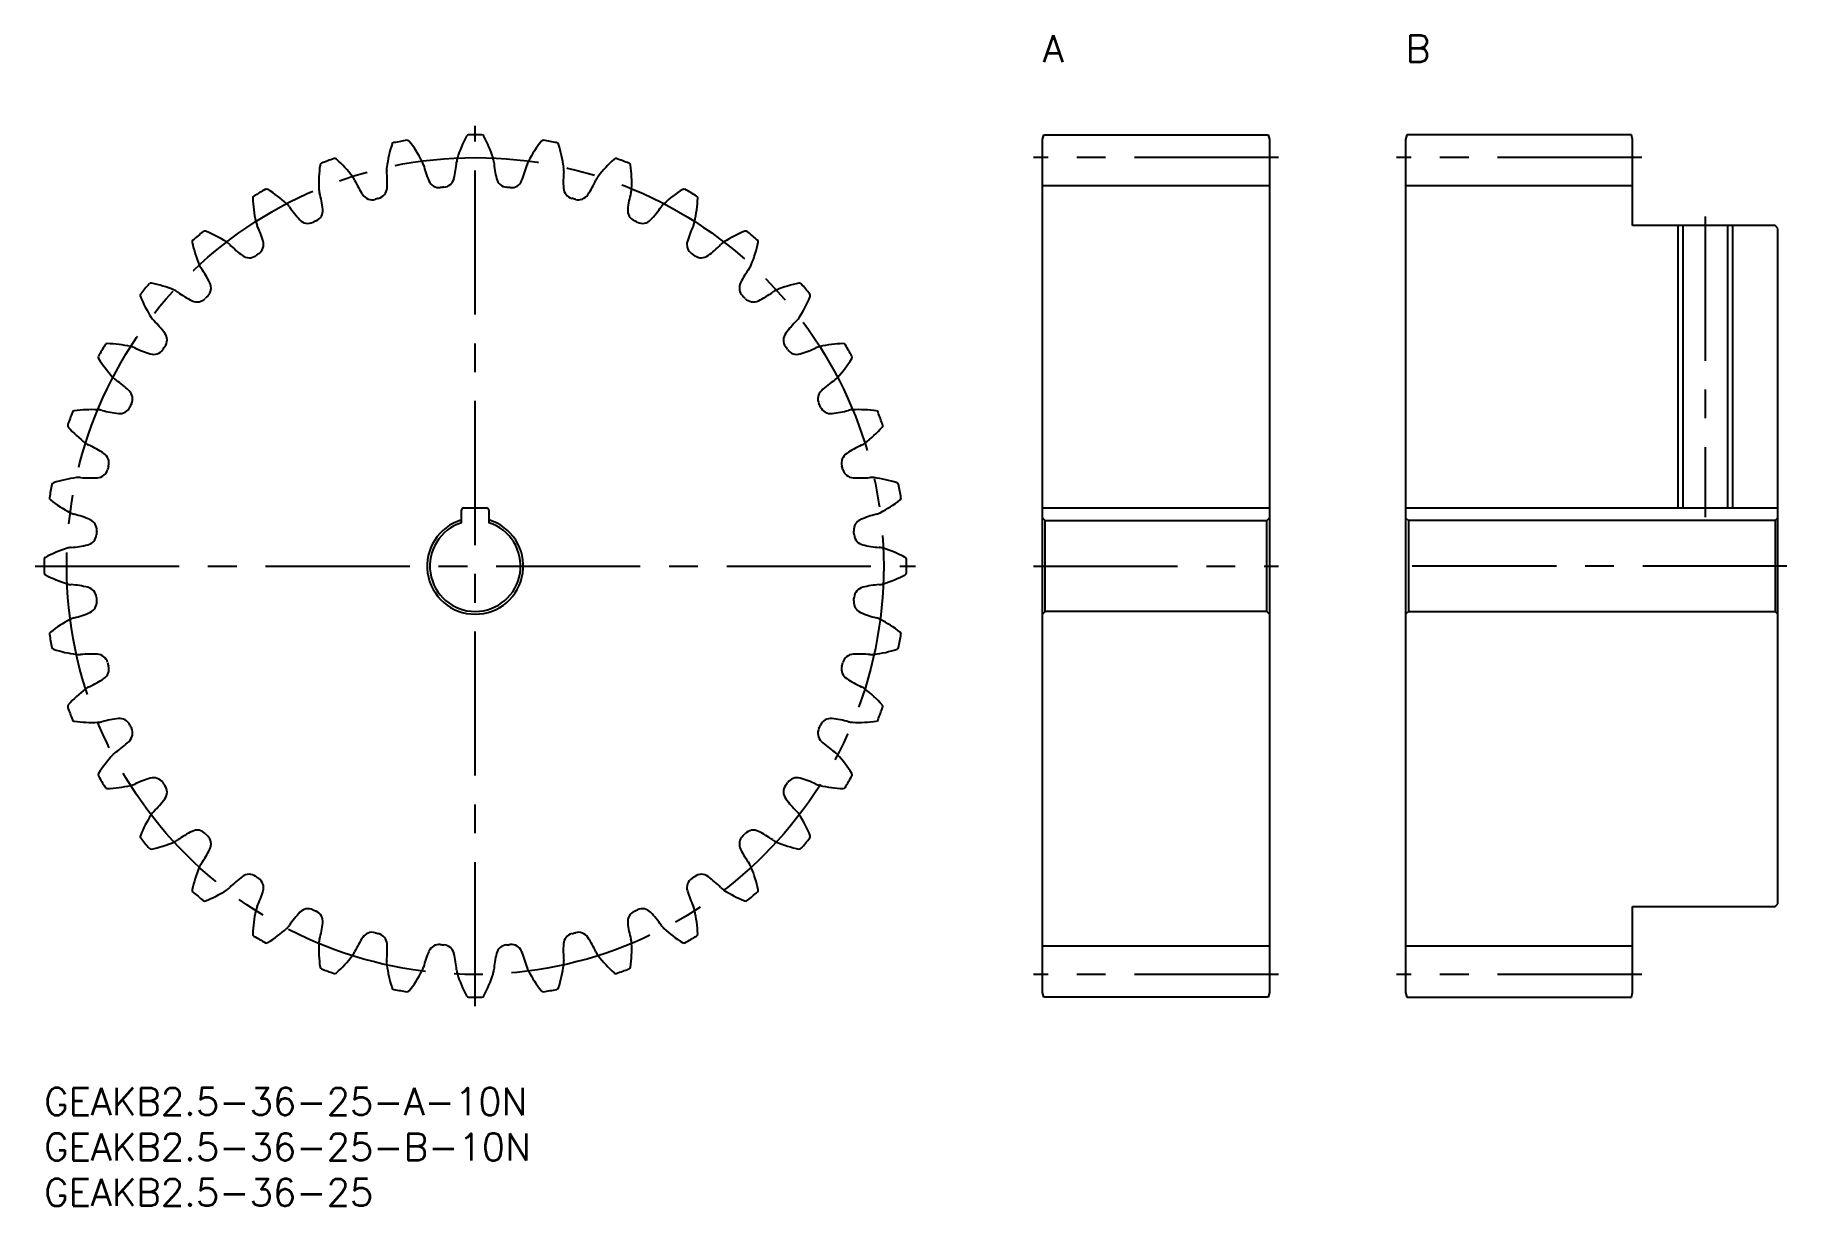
# Model space of a CAD drawing. Extents: x -1 to 192, y -13 to 116.
import ezdxf

# ---------------------------------------------------------------- set-up
doc = ezdxf.new("R2010")
doc.units = 0
doc.header["$LTSCALE"] = 0.5
doc.linetypes.add('CENTER', pattern=[50.8, 31.75, -6.35, 6.35, -6.35])
for name, color, linetype in [('MSM_CENTER', 1, 'CENTER'), ('MSM_CONTINUOUS', 7, 'CONTINUOUS'), ('MSM_NARROW', 5, 'CONTINUOUS'), ('MSM_PART_NUMBER', 7, 'CONTINUOUS')]:
    doc.layers.add(name, color=color, linetype=linetype)
doc.styles.get("Standard").update_dxf_attribs({"font": 'txt.shx', "height": 1, "bigfont": 'bigfont.shx'})

# ---------------------------------------------------------------- blocks, each defined once
blk = doc.blocks.new('*U2')
at = {"layer": 'MSM_PART_NUMBER'}
blk.add_text('GEAKB2.5-36-25-A-10N', height=3, dxfattribs=at).set_placement((0, -3))
blk = doc.blocks.new('*U3')
at = {"layer": 'MSM_PART_NUMBER'}
blk.add_text('GEAKB2.5-36-25-B-10N', height=3, dxfattribs=at).set_placement((0, -8))
blk = doc.blocks.new('*U5')
at = {"layer": 'MSM_PART_NUMBER'}
blk.add_text('GEAKB2.5-36-25', height=3, dxfattribs=at).set_placement((0, -13))
blk = doc.blocks.new('*U6')
at = {"layer": 'MSM_PART_NUMBER'}
blk.add_text('A', height=3, dxfattribs=at).set_placement((109.99, 113))
blk = doc.blocks.new('*U7')
at = {"layer": 'MSM_PART_NUMBER'}
blk.add_text('B', height=3, dxfattribs=at).set_placement((149.99, 113))

msp = doc.modelspace()

# ---------------------------------------------------------------- linework, layer by layer
at = {"layer": 'MSM_CENTER'}
for p, q in [((47.49, 9.01), (47.49, 105.99)), ((135.99, 102.5), (108.99, 102.5)), ((175.99, 102.5), (148.99, 102.5)), ((182.99, 96), (182.99, 62.9)), ((-1, 57.5), (95.99, 57.5)), ((108.99, 57.5), (135.99, 57.5)), ((191.99, 57.5), (148.99, 57.5)), ((135.99, 12.5), (108.99, 12.5)), ((175.99, 12.5), (148.99, 12.5))]:
    msp.add_line(p, q, dxfattribs=at)
msp.add_circle((47.49, 57.5), 45, dxfattribs=at)
at = {"layer": 'MSM_CONTINUOUS'}
for p, q in [((109.99, 104.5), (110.13, 105)), ((109.99, 10.5), (109.99, 104.5)), ((110.13, 105), (134.86, 105)), ((134.86, 105), (134.99, 104.5)), ((134.99, 104.5), (134.99, 10.5)), ((150.13, 105), (149.99, 104.5)), ((149.99, 104.5), (149.99, 10.5)), ((174.86, 105), (150.13, 105)), ((174.99, 104.5), (174.86, 105)), ((174.99, 95), (174.99, 104.5)), ((134.99, 99.38), (109.99, 99.38)), ((174.99, 99.38), (149.99, 99.38)), ((190.69, 95), (174.99, 95)), ((180.54, 95), (180.54, 63.9)), ((185.45, 95), (185.45, 63.9)), ((190.99, 94.7), (190.69, 95)), ((190.99, 20.3), (190.99, 94.7)), ((45.99, 62.27), (45.99, 63.7)), ((46.19, 63.9), (48.79, 63.9)), ((48.99, 63.7), (48.99, 62.27)), ((109.99, 63.9), (134.99, 63.9)), ((149.99, 63.9), (190.99, 63.9)), ((110.29, 62.5), (109.99, 62.8)), ((110.29, 52.5), (110.29, 62.5)), ((110.29, 62.5), (134.69, 62.5)), ((134.99, 62.8), (134.69, 62.5)), ((134.69, 52.5), (134.69, 62.5)), ((149.99, 62.8), (150.29, 62.5)), ((150.29, 62.5), (150.29, 52.5)), ((190.69, 62.5), (150.29, 62.5)), ((190.69, 62.5), (190.99, 62.8)), ((190.69, 62.5), (190.69, 52.5)), ((109.99, 52.2), (110.29, 52.5)), ((134.69, 52.5), (110.29, 52.5)), ((134.69, 52.5), (134.99, 52.2)), ((150.29, 52.5), (149.99, 52.2)), ((150.29, 52.5), (190.69, 52.5)), ((190.99, 52.2), (190.69, 52.5)), ((174.99, 10.5), (174.99, 20)), ((174.99, 20), (190.69, 20)), ((190.69, 20), (190.99, 20.3)), ((134.99, 15.62), (109.99, 15.62)), ((174.99, 15.62), (149.99, 15.62)), ((110.13, 10), (109.99, 10.5)), ((134.86, 10), (110.13, 10)), ((134.99, 10.5), (134.86, 10)), ((149.99, 10.5), (150.13, 10)), ((150.13, 10), (174.86, 10)), ((174.86, 10), (174.99, 10.5))]:
    msp.add_line(p, q, dxfattribs=at)
for centre, radius, start, end in [((47.49, 57.5), 47.5, 99.1066, 100.8934), ((40.02, 104.15), 0.25, 37.8819, 99.1066), ((28.85, 95.47), 14.4, 27.5, 37.8819), ((59.26, 98.13), 14.4, 152.1181, 162.5), ((46.76, 104.74), 0.25, 90.8934, 152.1182), ((47.49, 57.5), 47.5, 89.1066, 90.8934), ((48.23, 104.74), 0.25, 27.8819, 89.1066), ((35.72, 98.13), 14.4, 17.5, 27.8819), ((66.14, 95.47), 14.4, 142.1181, 152.5), ((54.97, 104.15), 0.25, 80.8934, 142.1181), ((47.49, 57.5), 47.5, 79.1066, 80.8934), ((47.49, 57.5), 47.5, 109.1066, 110.8934), ((32.03, 102.15), 0.25, 47.8819, 109.1066), ((22.54, 91.65), 14.4, 37.5, 47.8819), ((52.03, 99.55), 14.4, 162.1181, 172.5), ((38.56, 103.9), 0.25, 100.8936, 162.1181), ((47.49, 101.84), 2.06, 162.5, 175.3677), ((47.49, 101.84), 2.06, 4.6323, 17.5), ((56.42, 103.9), 0.25, 17.8819, 79.1066), ((42.96, 99.55), 14.4, 7.5, 17.8819), ((72.45, 91.65), 14.4, 132.1181, 142.5), ((62.96, 102.15), 0.25, 70.8934, 132.1181), ((47.49, 57.5), 47.5, 69.1066, 70.8934), ((44.66, 99.7), 14.4, 172.1181, 182.5), ((30.64, 101.64), 0.25, 110.8936, 172.1181), ((32.33, 99.16), 2.06, 24.6323, 37.5), ((39.79, 101.16), 2.06, 172.5, 185.3677), ((25.8, 99.85), 12, 356.5771, 5.3677), ((39.79, 101.16), 2.06, 14.6323, 27.5), ((53.4, 104.72), 12, 194.6323, 203.4229), ((33.48, 102.97), 12, 346.5771, 355.3677), ((61.51, 102.97), 12, 184.6323, 193.4229), ((41.59, 104.72), 12, 336.5771, 345.3677), ((55.19, 101.16), 2.06, 152.5, 165.3677), ((69.19, 99.85), 12, 174.6323, 183.4229), ((55.19, 101.16), 2.06, 354.6323, 7.5), ((62.66, 99.16), 2.06, 142.5, 155.3677), ((64.35, 101.64), 0.25, 7.8819, 69.1066), ((50.33, 99.7), 14.4, 357.5, 7.8819), ((47.49, 57.5), 47.5, 119.1066, 120.8934), ((24.51, 98.78), 0.25, 57.8819, 119.1066), ((16.99, 86.8), 14.4, 47.5, 57.8819), ((32.33, 99.16), 2.06, 182.5, 195.3677), ((18.77, 95.44), 12, 6.5771, 15.3677), ((45.11, 105.02), 12, 204.6323, 213.4229), ((36.53, 99.21), 1.25, 284.7297, 356.5771), ((43.53, 100.44), 1.25, 203.4228, 275.2703), ((47.49, 57.5), 41.88, 94.7297, 95.2703), ((43.94, 100.48), 1.25, 274.7297, 346.5771), ((51.05, 100.48), 1.25, 193.4229, 265.2703), ((47.49, 57.5), 41.87, 84.7297, 85.2703), ((51.46, 100.44), 1.25, 264.7297, 336.5771), ((58.46, 99.21), 1.25, 183.4229, 255.2704), ((49.88, 105.02), 12, 326.5771, 335.3677), ((76.21, 95.44), 12, 164.6323, 173.4229), ((62.66, 99.16), 2.06, 344.6323, 357.5), ((78, 86.8), 14.4, 122.1181, 132.5), ((70.48, 98.78), 0.25, 60.8934, 122.1181), ((47.49, 57.5), 47.5, 59.1066, 60.8934), ((23.23, 98.05), 0.25, 120.8934, 182.1181), ((37.37, 98.57), 14.4, 182.1181, 192.5), ((25.33, 95.9), 2.06, 34.6323, 47.5), ((36.89, 103.89), 12, 214.6323, 223.4229), ((29.45, 96.67), 1.25, 294.7297, 6.5771), ((36.14, 99.1), 1.25, 213.4228, 285.2703), ((47.49, 57.5), 41.88, 104.7297, 105.2703), ((47.49, 57.5), 41.88, 74.7297, 75.2703), ((58.85, 99.1), 1.25, 254.7297, 326.5771), ((65.54, 96.67), 1.25, 173.4229, 245.2704), ((58.1, 103.89), 12, 316.5771, 325.3677), ((69.66, 95.9), 2.06, 132.5, 145.3677), ((57.61, 98.57), 14.4, 347.5, 357.8819), ((71.75, 98.05), 0.25, 357.8819, 59.1066), ((25.33, 95.9), 2.06, 192.5, 205.3677), ((12.62, 89.88), 12, 16.5771, 25.3677), ((29.08, 96.5), 1.25, 223.4229, 295.2703), ((47.49, 57.5), 41.87, 114.7297, 115.2703), ((47.49, 57.5), 41.87, 64.7297, 65.2703), ((65.9, 96.5), 1.25, 244.7297, 316.5771), ((82.37, 89.88), 12, 154.6323, 163.4229), ((69.66, 95.9), 2.06, 334.6323, 347.5), ((16.56, 93.22), 0.25, 130.8934, 192.1181), ((30.4, 96.19), 14.4, 192.1181, 202.5), ((47.49, 57.5), 47.5, 129.1066, 130.8934), ((17.69, 94.16), 0.25, 67.8819, 129.1066), ((12.36, 81.06), 14.4, 57.5, 67.8819), ((18.99, 91.47), 2.06, 44.6323, 57.5), ((29, 101.34), 12, 224.6323, 233.4229), ((22.93, 92.94), 1.25, 304.7297, 16.5771), ((72.06, 92.94), 1.25, 163.4229, 235.2703), ((65.99, 101.34), 12, 306.5771, 315.3677), ((75.99, 91.47), 2.06, 122.5, 135.3677), ((82.63, 81.06), 14.4, 112.1181, 122.5), ((77.3, 94.16), 0.25, 50.8934, 112.1181), ((47.49, 57.5), 47.5, 49.1066, 50.8934), ((64.59, 96.19), 14.4, 337.5, 347.8819), ((78.43, 93.22), 0.25, 347.8819, 49.1066), ((22.59, 92.71), 1.25, 233.4229, 305.2703), ((47.49, 57.5), 41.87, 124.7297, 125.2703), ((47.49, 57.5), 41.87, 54.7297, 55.2703), ((72.4, 92.71), 1.25, 234.7297, 306.5771), ((18.99, 91.47), 2.06, 202.5, 215.3677), ((7.53, 83.33), 12, 26.5771, 35.3677), ((87.46, 83.33), 12, 144.6323, 153.4229), ((75.99, 91.47), 2.06, 324.6323, 337.5), ((10.83, 87.3), 0.25, 140.8934, 202.1181), ((23.94, 92.63), 14.4, 202.1181, 212.5), ((47.49, 57.5), 47.5, 139.1066, 140.8934), ((11.78, 88.43), 0.25, 77.8819, 139.1066), ((8.81, 74.6), 14.4, 67.5, 77.8819), ((13.53, 86), 2.06, 54.6323, 67.5), ((21.67, 97.46), 12, 234.6323, 243.4229), ((16.86, 87.85), 1.25, 243.4229, 315.2703), ((47.49, 57.5), 41.87, 134.7297, 135.2703), ((17.14, 88.14), 1.25, 314.7297, 26.5771), ((77.84, 88.14), 1.25, 153.4229, 225.2703), ((47.49, 57.5), 41.87, 44.7297, 45.2703), ((78.13, 87.85), 1.25, 224.7297, 296.5771), ((73.32, 97.46), 12, 296.5771, 305.3677), ((81.46, 86), 2.06, 112.5, 125.3677), ((86.18, 74.6), 14.4, 102.1181, 112.5), ((83.21, 88.43), 0.25, 40.8934, 102.1181), ((71.05, 92.63), 14.4, 327.5, 337.8819), ((47.49, 57.5), 47.5, 39.1066, 40.8934), ((84.16, 87.3), 0.25, 337.8819, 39.1066), ((13.53, 86), 2.06, 212.5, 225.3677), ((3.65, 76), 12, 36.5771, 45.3677), ((12.29, 82.4), 1.25, 324.7297, 36.5771), ((82.7, 82.4), 1.25, 143.4229, 215.2703), ((91.34, 76), 12, 134.6323, 143.4229), ((81.46, 86), 2.06, 314.6323, 327.5), ((47.49, 57.5), 47.5, 149.1066, 150.8934), ((6.95, 81.76), 0.25, 87.8819, 149.1066), ((6.42, 67.62), 14.4, 77.5, 87.8819), ((9.1, 79.67), 2.06, 64.6323, 77.5), ((15.12, 92.37), 12, 244.6323, 253.4229), ((12.05, 82.07), 1.25, 253.4229, 325.2703), ((47.49, 57.5), 41.88, 144.7297, 145.2703), ((47.49, 57.5), 41.88, 34.7297, 35.2703), ((82.94, 82.07), 1.25, 214.7297, 286.5771), ((79.87, 92.37), 12, 286.5771, 295.3677), ((85.89, 79.67), 2.06, 102.5, 115.3677), ((88.56, 67.62), 14.4, 92.1181, 102.5), ((88.04, 81.76), 0.25, 30.8934, 92.1181), ((47.49, 57.5), 47.5, 29.1066, 30.8934), ((6.21, 80.48), 0.25, 150.8934, 212.1182), ((18.2, 88.01), 14.4, 212.1181, 222.5), ((76.79, 88.01), 14.4, 317.5, 327.8819), ((88.78, 80.48), 0.25, 327.8819, 29.1066), ((9.1, 79.67), 2.06, 222.5, 235.3677), ((1.11, 68.1), 12, 46.5771, 55.3677), ((93.88, 68.1), 12, 124.6323, 133.4229), ((85.89, 79.67), 2.06, 304.6323, 317.5), ((8.5, 75.91), 1.25, 334.7297, 46.5771), ((47.49, 57.5), 41.88, 154.7297, 155.2703), ((86.49, 75.91), 1.25, 133.4229, 205.2703), ((47.49, 57.5), 41.87, 24.7297, 25.2703), ((47.49, 57.5), 47.5, 159.1066, 160.8934), ((3.35, 74.35), 0.25, 97.8819, 159.1066), ((5.29, 60.33), 14.4, 87.5, 97.8819), ((5.83, 72.66), 2.06, 74.6323, 87.5), ((9.56, 86.22), 12, 254.6323, 263.4229), ((8.32, 75.54), 1.25, 263.4229, 335.2703), ((86.66, 75.54), 1.25, 204.7297, 276.5771), ((85.43, 86.22), 12, 276.5771, 285.3677), ((89.16, 72.66), 2.06, 92.5, 105.3677), ((89.7, 60.33), 14.4, 82.1181, 92.5), ((91.64, 74.35), 0.25, 20.8934, 82.1182), ((47.49, 57.5), 47.5, 19.1066, 20.8934), ((2.85, 72.97), 0.25, 160.8934, 222.1182), ((13.34, 82.46), 14.4, 222.1181, 232.5), ((81.65, 82.46), 14.4, 307.5, 317.8819), ((92.14, 72.97), 0.25, 317.8819, 19.1066), ((5.83, 72.66), 2.06, 232.5, 245.3677), ((-0.03, 59.89), 12, 56.5771, 65.3677), ((5.89, 68.86), 1.25, 344.7297, 56.5771), ((89.1, 68.86), 1.25, 123.4229, 195.2703), ((95.02, 59.89), 12, 114.6323, 123.4229), ((89.16, 72.66), 2.06, 294.6323, 307.5), ((5.79, 68.46), 1.25, 273.4229, 345.2703), ((47.49, 57.5), 41.87, 164.7297, 165.2703), ((47.49, 57.5), 41.87, 14.7297, 15.2703), ((89.2, 68.46), 1.25, 194.7297, 266.5771), ((47.49, 57.5), 47.5, 169.1066, 170.8934), ((1.1, 66.43), 0.25, 107.8819, 169.1066), ((5.44, 52.96), 14.4, 97.5, 107.8819), ((3.83, 65.2), 2.06, 84.6323, 97.5), ((5.14, 79.2), 12, 264.6323, 273.4229), ((89.84, 79.2), 12, 266.5771, 275.3677), ((91.16, 65.2), 2.06, 82.5, 95.3677), ((89.55, 52.96), 14.4, 72.1181, 82.5), ((93.89, 66.43), 0.25, 10.8934, 72.1182), ((47.49, 57.5), 47.5, 9.1066, 10.8934), ((0.84, 64.98), 0.25, 170.8934, 232.1182), ((9.53, 76.15), 14.4, 232.1181, 242.5), ((46.19, 63.7), 0.2, 90, 180), ((48.79, 63.7), 0.2, 0, 90), ((85.46, 76.15), 14.4, 297.5, 307.8819), ((94.15, 64.98), 0.25, 307.8819, 9.1066), ((3.83, 65.2), 2.06, 242.5, 255.3677), ((0.28, 51.6), 12, 66.5771, 75.3677), ((4.55, 61.46), 1.25, 354.7297, 66.5771), ((47.49, 57.5), 5.3, 106.4405, 73.5595), ((47.49, 57.5), 5, 107.4576, 72.5424), ((90.44, 61.46), 1.25, 113.4229, 185.2703), ((94.71, 51.6), 12, 104.6323, 113.4229), ((91.16, 65.2), 2.06, 284.6323, 297.5), ((2.02, 71.51), 12, 274.6323, 283.4229), ((4.52, 61.06), 1.25, 283.4229, 355.2703), ((47.49, 57.5), 41.87, 174.7297, 175.2703), ((47.49, 57.5), 41.88, 4.7297, 5.2703), ((90.47, 61.06), 1.25, 184.7297, 256.5771), ((92.97, 71.51), 12, 256.5771, 265.3677), ((47.49, 57.5), 47.5, 179.1066, 180.8934), ((0.25, 58.24), 0.25, 117.8819, 179.1066), ((6.87, 45.73), 14.4, 107.5, 117.8819), ((3.16, 57.5), 2.06, 94.6323, 107.5), ((91.83, 57.5), 2.06, 72.5, 85.3677), ((88.12, 45.73), 14.4, 62.1181, 72.5), ((94.74, 58.24), 0.25, 0.8934, 62.1181), ((47.49, 57.5), 47.5, 359.1066, 0.8934), ((0.25, 56.76), 0.25, 180.8934, 242.1182), ((6.87, 69.27), 14.4, 242.1181, 252.5), ((88.12, 69.27), 14.4, 287.5, 297.8819), ((94.74, 56.76), 0.25, 297.8819, 359.1066), ((3.16, 57.5), 2.06, 252.5, 265.3677), ((2.02, 43.49), 12, 76.5771, 85.3677), ((4.52, 53.94), 1.25, 4.7297, 76.5771), ((47.49, 57.5), 41.88, 184.7297, 185.2703), ((47.49, 57.5), 41.88, 354.7297, 355.2703), ((90.47, 53.94), 1.25, 103.4229, 175.2703), ((92.97, 43.49), 12, 94.6323, 103.4229), ((91.83, 57.5), 2.06, 274.6323, 287.5), ((0.28, 63.4), 12, 284.6323, 293.4229), ((4.55, 53.54), 1.25, 293.4229, 5.2703), ((90.44, 53.54), 1.25, 174.7297, 246.5771), ((94.71, 63.4), 12, 246.5771, 255.3677), ((0.84, 50.02), 0.25, 127.8819, 189.1066), ((9.53, 38.85), 14.4, 117.5, 127.8819), ((3.83, 49.8), 2.06, 104.6323, 117.5), ((91.16, 49.8), 2.06, 62.5, 75.3677), ((85.46, 38.85), 14.4, 52.1181, 62.5), ((94.15, 50.02), 0.25, 350.8934, 52.1182), ((47.49, 57.5), 47.5, 189.1066, 190.8934), ((1.1, 48.57), 0.25, 190.8934, 252.1181), ((5.44, 62.04), 14.4, 252.1181, 262.5), ((89.55, 62.04), 14.4, 277.5, 287.8819), ((93.89, 48.57), 0.25, 287.8819, 349.1066), ((47.49, 57.5), 47.5, 349.1066, 350.8934), ((3.83, 49.8), 2.06, 262.5, 275.3677), ((5.14, 35.8), 12, 86.5771, 95.3677), ((5.79, 46.54), 1.25, 14.7297, 86.5771), ((5.89, 46.14), 1.25, 303.4229, 15.2703), ((47.49, 57.5), 41.88, 194.7297, 195.2703), ((89.1, 46.14), 1.25, 164.7297, 236.5771), ((47.49, 57.5), 41.88, 344.7297, 345.2703), ((89.2, 46.54), 1.25, 93.4229, 165.2704), ((89.84, 35.8), 12, 84.6323, 93.4229), ((91.16, 49.8), 2.06, 264.6323, 277.5), ((-0.03, 55.11), 12, 294.6323, 303.4229), ((95.02, 55.11), 12, 236.5771, 245.3677), ((13.34, 32.54), 14.4, 127.5, 137.8819), ((5.83, 42.34), 2.06, 114.6323, 127.5), ((89.16, 42.34), 2.06, 52.5, 65.3677), ((81.65, 32.54), 14.4, 42.1181, 52.5), ((2.85, 42.03), 0.25, 137.8818, 199.1066), ((47.49, 57.5), 47.5, 199.1066, 200.8934), ((3.35, 40.65), 0.25, 200.8932, 262.1181), ((9.56, 28.78), 12, 96.5771, 105.3677), ((8.32, 39.46), 1.25, 24.7297, 96.5771), ((86.66, 39.46), 1.25, 83.4229, 155.2704), ((85.43, 28.78), 12, 74.6323, 83.4229), ((91.64, 40.65), 0.25, 277.8819, 339.1066), ((47.49, 57.5), 47.5, 339.1066, 340.8934), ((92.14, 42.03), 0.25, 340.8934, 42.1182), ((5.29, 54.67), 14.4, 262.1181, 272.5), ((5.83, 42.34), 2.06, 272.5, 285.3677), ((8.5, 39.09), 1.25, 313.4229, 25.2703), ((47.49, 57.5), 41.88, 204.7297, 205.2703), ((86.49, 39.09), 1.25, 154.7297, 226.5771), ((47.49, 57.5), 41.87, 334.7297, 335.2703), ((89.16, 42.34), 2.06, 254.6323, 267.5), ((89.7, 54.67), 14.4, 267.5, 277.8819), ((18.2, 26.99), 14.4, 137.5, 147.8819), ((9.1, 35.33), 2.06, 124.6323, 137.5), ((1.11, 46.9), 12, 304.6323, 313.4229), ((93.88, 46.9), 12, 226.5771, 235.3677), ((85.89, 35.33), 2.06, 42.5, 55.3677), ((76.79, 26.99), 14.4, 32.1181, 42.5), ((6.21, 34.52), 0.25, 147.8819, 209.1066), ((47.49, 57.5), 47.5, 209.1066, 210.8934), ((6.95, 33.24), 0.25, 210.8934, 272.1181), ((6.42, 47.38), 14.4, 272.1181, 282.5), ((9.1, 35.33), 2.06, 282.5, 295.3677), ((15.12, 22.63), 12, 106.5771, 115.3677), ((12.05, 32.93), 1.25, 34.7297, 106.5771), ((47.49, 57.5), 41.88, 214.7297, 215.2703), ((12.29, 32.6), 1.25, 323.4229, 35.2703), ((82.7, 32.6), 1.25, 144.7297, 216.5771), ((47.49, 57.5), 41.87, 324.7297, 325.2703), ((82.94, 32.93), 1.25, 73.4229, 145.2703), ((79.87, 22.63), 12, 64.6323, 73.4229), ((85.89, 35.33), 2.06, 244.6323, 257.5), ((88.56, 47.38), 14.4, 257.5, 267.8819), ((88.04, 33.24), 0.25, 267.8819, 329.1066), ((47.49, 57.5), 47.5, 329.1066, 330.8934), ((88.78, 34.52), 0.25, 330.8934, 32.1182), ((3.65, 39), 12, 314.6323, 323.4229), ((91.34, 39), 12, 216.5771, 225.3677), ((23.94, 22.37), 14.4, 147.5, 157.8819), ((13.53, 29), 2.06, 134.6323, 147.5), ((81.46, 29), 2.06, 32.5, 45.3677), ((71.05, 22.37), 14.4, 22.1181, 32.5), ((10.83, 27.7), 0.25, 157.8819, 219.1066), ((47.49, 57.5), 47.5, 219.1066, 220.8934), ((8.81, 40.4), 14.4, 282.1181, 292.5), ((13.53, 29), 2.06, 292.5, 305.3677), ((21.67, 17.54), 12, 116.5771, 125.3677), ((16.86, 27.15), 1.25, 44.7297, 116.5771), ((47.49, 57.5), 41.87, 224.7297, 225.2703), ((17.14, 26.86), 1.25, 333.4229, 45.2703), ((77.84, 26.86), 1.25, 134.7297, 206.5771), ((47.49, 57.5), 41.87, 314.7297, 315.2703), ((78.13, 27.15), 1.25, 63.4229, 135.2703), ((73.32, 17.54), 12, 54.6323, 63.4229), ((81.46, 29), 2.06, 234.6323, 247.5), ((86.18, 40.4), 14.4, 247.5, 257.8819), ((47.49, 57.5), 47.5, 319.1066, 320.8934), ((84.16, 27.7), 0.25, 320.8934, 22.1181), ((11.78, 26.57), 0.25, 220.8934, 282.1182), ((7.53, 31.67), 12, 324.6323, 333.4229), ((87.46, 31.67), 12, 206.5771, 215.3677), ((83.21, 26.57), 0.25, 257.8819, 319.1066), ((30.4, 18.81), 14.4, 157.5, 167.8819), ((18.99, 23.53), 2.06, 144.6323, 157.5), ((29, 13.66), 12, 126.5771, 135.3677), ((22.59, 22.29), 1.25, 54.7297, 126.5771), ((47.49, 57.5), 41.87, 234.7297, 235.2703), ((47.49, 57.5), 41.88, 304.7297, 305.2703), ((72.4, 22.29), 1.25, 53.4229, 125.2703), ((65.99, 13.66), 12, 44.6323, 53.4229), ((75.99, 23.53), 2.06, 22.5, 35.3677), ((64.59, 18.81), 14.4, 12.1181, 22.5), ((16.56, 21.78), 0.25, 167.8819, 229.1066), ((47.49, 57.5), 47.5, 229.1066, 230.8934), ((12.36, 33.94), 14.4, 292.1181, 302.5), ((18.99, 23.53), 2.06, 302.5, 315.3677), ((12.62, 25.12), 12, 334.6323, 343.4229), ((22.93, 22.06), 1.25, 343.4229, 55.2703), ((72.06, 22.06), 1.25, 124.7297, 196.5771), ((82.37, 25.12), 12, 196.5771, 205.3677), ((75.99, 23.53), 2.06, 224.6323, 237.5), ((82.63, 33.94), 14.4, 237.5, 247.8819), ((47.49, 57.5), 47.5, 309.1066, 310.8934), ((78.43, 21.78), 0.25, 310.8934, 12.1182), ((17.69, 20.84), 0.25, 230.8934, 292.1182), ((37.37, 16.43), 14.4, 167.5, 177.8819), ((25.33, 19.1), 2.06, 154.6323, 167.5), ((36.89, 11.11), 12, 136.5771, 145.3677), ((29.08, 18.5), 1.25, 64.7297, 136.5771), ((47.49, 57.5), 41.88, 244.7297, 245.2703), ((29.45, 18.33), 1.25, 353.4229, 65.2704), ((65.54, 18.33), 1.25, 114.7297, 186.5771), ((47.49, 57.5), 41.87, 294.7297, 295.2703), ((65.9, 18.5), 1.25, 43.4229, 115.2703), ((58.1, 11.11), 12, 34.6323, 43.4229), ((69.66, 19.1), 2.06, 12.5, 25.3677), ((57.61, 16.43), 14.4, 2.1181, 12.5), ((77.3, 20.84), 0.25, 247.8819, 309.1066), ((16.99, 28.2), 14.4, 302.1181, 312.5), ((25.33, 19.1), 2.06, 312.5, 325.3677), ((18.77, 19.56), 12, 344.6323, 353.4229), ((76.21, 19.56), 12, 186.5771, 195.3677), ((69.66, 19.1), 2.06, 214.6323, 227.5), ((78, 28.2), 14.4, 227.5, 237.8819), ((23.23, 16.95), 0.25, 177.8819, 239.1066), ((47.49, 57.5), 47.5, 239.1066, 240.8934), ((24.51, 16.22), 0.25, 240.8934, 302.1182), ((44.66, 15.3), 14.4, 177.5, 187.8819), ((32.33, 15.84), 2.06, 164.6323, 177.5), ((45.11, 9.98), 12, 146.5771, 155.3677), ((36.14, 15.9), 1.25, 74.7297, 146.5771), ((47.49, 57.5), 41.87, 254.7297, 255.2703), ((36.53, 15.79), 1.25, 3.4229, 75.2704), ((25.8, 15.15), 12, 354.6323, 3.4229), ((43.53, 14.56), 1.25, 84.7297, 156.5771), ((47.49, 57.5), 41.88, 264.7297, 265.2703), ((43.94, 14.52), 1.25, 13.4229, 85.2703), ((51.05, 14.52), 1.25, 94.7297, 166.5771), ((47.49, 57.5), 41.88, 274.7297, 275.2703), ((51.46, 14.56), 1.25, 23.4229, 95.2703), ((69.19, 15.15), 12, 176.5771, 185.3677), ((58.46, 15.79), 1.25, 104.7297, 176.5771), ((47.49, 57.5), 41.88, 284.7297, 285.2703), ((58.85, 15.9), 1.25, 33.4229, 105.2703), ((49.88, 9.98), 12, 24.6323, 33.4229), ((50.33, 15.3), 14.4, 352.1181, 2.5), ((62.66, 15.84), 2.06, 2.5, 15.3677), ((70.48, 16.22), 0.25, 237.8818, 299.1066), ((47.49, 57.5), 47.5, 299.1066, 300.8934), ((71.75, 16.95), 0.25, 300.8934, 2.1181), ((22.54, 23.35), 14.4, 312.1181, 322.5), ((32.33, 15.84), 2.06, 322.5, 335.3677), ((39.79, 13.84), 2.06, 174.6323, 187.5), ((52.03, 15.45), 14.4, 187.5, 197.8819), ((53.4, 10.28), 12, 156.5771, 165.3677), ((33.48, 12.03), 12, 4.6323, 13.4229), ((61.51, 12.03), 12, 166.5771, 175.3677), ((41.59, 10.28), 12, 14.6323, 23.4229), ((42.96, 15.45), 14.4, 342.1181, 352.5), ((55.19, 13.84), 2.06, 352.5, 5.3677), ((62.66, 15.84), 2.06, 204.6323, 217.5), ((72.45, 23.35), 14.4, 217.5, 227.8819), ((30.64, 13.36), 0.25, 187.8819, 249.1066), ((47.49, 57.5), 47.5, 249.1066, 250.8934), ((32.03, 12.85), 0.25, 250.8934, 312.1181), ((28.85, 19.53), 14.4, 322.1181, 332.5), ((39.79, 13.84), 2.06, 332.5, 345.3677), ((47.49, 13.16), 2.06, 184.6323, 197.5), ((59.26, 16.87), 14.4, 197.5, 207.8819), ((35.72, 16.87), 14.4, 332.1181, 342.5), ((47.49, 13.16), 2.06, 342.5, 355.3677), ((55.19, 13.84), 2.06, 194.6323, 207.5), ((66.14, 19.53), 14.4, 207.5, 217.8819), ((62.96, 12.85), 0.25, 227.8818, 289.1066), ((47.49, 57.5), 47.5, 289.1066, 290.8934), ((64.35, 13.36), 0.25, 290.8934, 352.1182), ((38.56, 11.1), 0.25, 197.8819, 259.1066), ((47.49, 57.5), 47.5, 259.1066, 260.8934), ((40.02, 10.85), 0.25, 260.8934, 322.1181), ((46.76, 10.26), 0.25, 207.8819, 269.1066), ((47.49, 57.5), 47.5, 269.1066, 270.8934), ((48.23, 10.26), 0.25, 270.8934, 332.1181), ((54.97, 10.85), 0.25, 217.8819, 279.1066), ((47.49, 57.5), 47.5, 279.1066, 280.8934), ((56.42, 11.1), 0.25, 280.8934, 342.1181)]:
    msp.add_arc(centre, radius, start, end, dxfattribs=at)
at = {"layer": 'MSM_NARROW'}
for p, q in [((179.99, 95), (179.99, 63.9)), ((185.99, 95), (185.99, 63.9))]:
    msp.add_line(p, q, dxfattribs=at)

# ---------------------------------------------------------------- block references
at = {"layer": 'MSM_CONTINUOUS'}
for name in ['*U6', '*U7', '*U2', '*U3', '*U5']:
    msp.add_blockref(name, (0, 0), dxfattribs=at)

doc.saveas('drawing.dxf')
